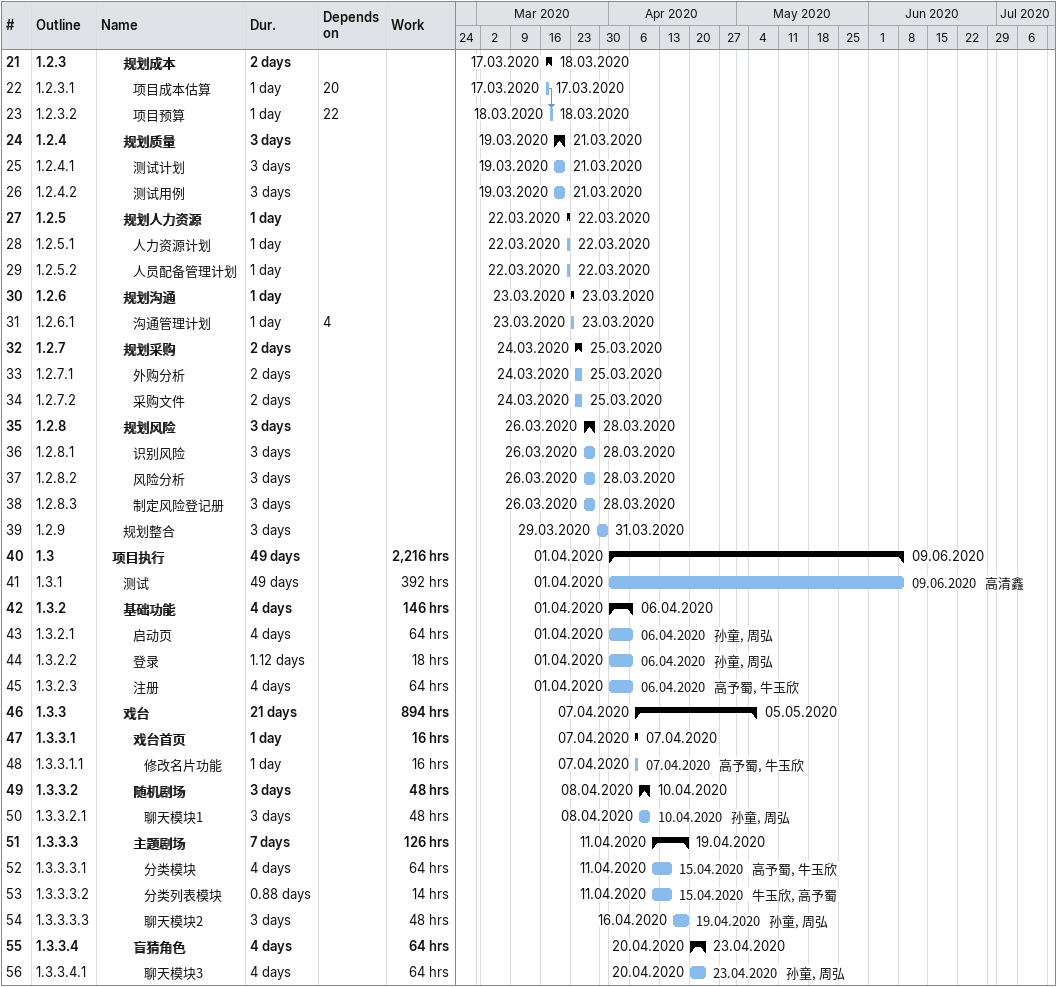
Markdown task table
| ID | WBS | Task | Duration | Start | Finish | Predecessors | Resources | Work (h) |
|---|---|---|---|---|---|---|---|---|
| 21 | 1.2.3 | **规划成本** | 2d | 2020-03-17 | 2020-03-18 |  |  |  |
| 22 | 1.2.3.1 | 项目成本估算 | 1d | 2020-03-17 | 2020-03-17 | 20 |  |  |
| 23 | 1.2.3.2 | 项目预算 | 1d | 2020-03-18 | 2020-03-18 | 22 |  |  |
| 24 | 1.2.4 | **规划质量** | 3d | 2020-03-19 | 2020-03-21 |  |  |  |
| 25 | 1.2.4.1 | 测试计划 | 3d | 2020-03-19 | 2020-03-21 |  |  |  |
| 26 | 1.2.4.2 | 测试用例 | 3d | 2020-03-19 | 2020-03-21 |  |  |  |
| 27 | 1.2.5 | **规划人力资源** | 1d | 2020-03-22 | 2020-03-22 |  |  |  |
| 28 | 1.2.5.1 | 人力资源计划 | 1d | 2020-03-22 | 2020-03-22 |  |  |  |
| 29 | 1.2.5.2 | 人员配备管理计划 | 1d | 2020-03-22 | 2020-03-22 |  |  |  |
| 30 | 1.2.6 | **规划沟通** | 1d | 2020-03-23 | 2020-03-23 |  |  |  |
| 31 | 1.2.6.1 | 沟通管理计划 | 1d | 2020-03-23 | 2020-03-23 | 4 |  |  |
| 32 | 1.2.7 | **规划采购** | 2d | 2020-03-24 | 2020-03-25 |  |  |  |
| 33 | 1.2.7.1 | 外购分析 | 2d | 2020-03-24 | 2020-03-25 |  |  |  |
| 34 | 1.2.7.2 | 采购文件 | 2d | 2020-03-24 | 2020-03-25 |  |  |  |
| 35 | 1.2.8 | **规划风险** | 3d | 2020-03-26 | 2020-03-28 |  |  |  |
| 36 | 1.2.8.1 | 识别风险 | 3d | 2020-03-26 | 2020-03-28 |  |  |  |
| 37 | 1.2.8.2 | 风险分析 | 3d | 2020-03-26 | 2020-03-28 |  |  |  |
| 38 | 1.2.8.3 | 制定风险登记册 | 3d | 2020-03-26 | 2020-03-28 |  |  |  |
| 39 | 1.2.9 | 规划整合 | 3d | 2020-03-29 | 2020-03-31 |  |  |  |
| 40 | 1.3 | **项目执行** | 49d | 2020-04-01 | 2020-06-09 |  |  | 2216 |
| 41 | 1.3.1 | 测试 | 49d | 2020-04-01 | 2020-06-09 |  | 高清鑫 | 392 |
| 42 | 1.3.2 | **基础功能** | 4d | 2020-04-01 | 2020-04-06 |  |  | 146 |
| 43 | 1.3.2.1 | 启动页 | 4d | 2020-04-01 | 2020-04-06 |  | 孙童, 周弘 | 64 |
| 44 | 1.3.2.2 | 登录 | 1.12d | 2020-04-01 | 2020-04-06 |  | 孙童, 周弘 | 18 |
| 45 | 1.3.2.3 | 注册 | 4d | 2020-04-01 | 2020-04-06 |  | 高予蜀, 牛玉欣 | 64 |
| 46 | 1.3.3 | **戏台** | 21d | 2020-04-07 | 2020-05-05 |  |  | 894 |
| 47 | 1.3.3.1 | **戏台首页** | 1d | 2020-04-07 | 2020-04-07 |  |  | 16 |
| 48 | 1.3.3.1.1 | 修改名片功能 | 1d | 2020-04-07 | 2020-04-07 |  | 高予蜀, 牛玉欣 | 16 |
| 49 | 1.3.3.2 | **随机剧场** | 3d | 2020-04-08 | 2020-04-10 |  |  | 48 |
| 50 | 1.3.3.2.1 | 聊天模块1 | 3d | 2020-04-08 | 2020-04-10 |  | 孙童, 周弘 | 48 |
| 51 | 1.3.3.3 | **主题剧场** | 7d | 2020-04-11 | 2020-04-19 |  |  | 126 |
| 52 | 1.3.3.3.1 | 分类模块 | 4d | 2020-04-11 | 2020-04-15 |  | 高予蜀, 牛玉欣 | 64 |
| 53 | 1.3.3.3.2 | 分类列表模块 | 0.88d | 2020-04-11 | 2020-04-15 |  | 牛玉欣, 高予蜀 | 14 |
| 54 | 1.3.3.3.3 | 聊天模块2 | 3d | 2020-04-16 | 2020-04-19 |  | 孙童, 周弘 | 48 |
| 55 | 1.3.3.4 | **盲猜角色** | 4d | 2020-04-20 | 2020-04-23 |  |  | 64 |
| 56 | 1.3.3.4.1 | 聊天模块3 | 4d | 2020-04-20 | 2020-04-23 |  | 孙童, 周弘 | 64 |
